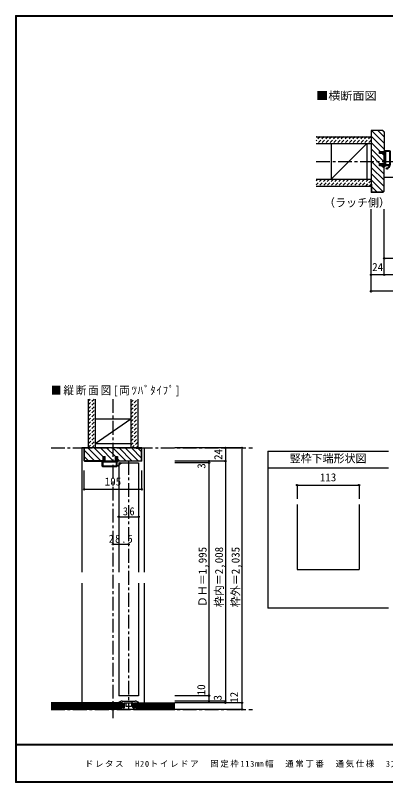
# Model space of a CAD drawing. Units: millimetres at full size, sheet at 1:5. Extents: x -973 to 977, y -718 to 696.
# Drawn here: x -973 to -299, y -701 to 696 of the extents above; entities that cross this region are included whole.
import ezdxf
from ezdxf.enums import TextEntityAlignment as Align

# ---------------------------------------------------------------- set-up
doc = ezdxf.new("R2010")
doc.units = ezdxf.units.MM
doc.header["$LTSCALE"] = 5
doc.header["$PDMODE"] = 32
doc.header["$PDSIZE"] = 2.5
doc.linetypes.add('CHAIN1', pattern=[8, 5, -1, 1, -1])
doc.linetypes.add('DASHED1', pattern=[1.8, 1.2, -0.6])
for name, color, linetype in [('0-0_補助線', 7, 'Continuous'), ('0-1_通り芯', 4, 'CHAIN1'), ('0-3_仕上げ', 7, 'Continuous'), ('0-4_枠', 3, 'Continuous'), ('0-6_扉', 6, 'Continuous'), ('0-7_金物', 7, 'Continuous'), ('0-A_文字', 3, 'Continuous'), ('0-B_寸法', 7, 'Continuous'), ('0-C_ハッチ', 4, 'DASHED1'), ('F-1_枠', 6, 'Continuous'), ('F-A_文字', 7, 'Continuous')]:
    doc.layers.add(name, color=color, linetype=linetype)
doc.styles.add('ＭＳ ゴシック', font='')
doc.styles.get('ＭＳ ゴシック').set_extended_font_data('MS Gothic')

# ---------------------------------------------------------------- blocks, each defined once
blk = doc.blocks.new('2')
at = {"layer": '0-0_補助線'}
for p, q in [((-9.846, -9.622), (-9.846, 15.078)), ((-8.846, 16.078), (0.354, 16.078)), ((-8.846, 15.878), (0.637, 15.878)), ((-8.446, 14.378), (-8.446, -8.922)), ((-8.146, 14.678), (-1.546, 14.678)), ((-1.246, 14.378), (-1.246, -8.922)), ((0.154, 11.653), (2.154, 11.653)), ((0.154, 11.653), (0.154, -8.497)), ((2.154, 10.953), (2.154, 11.653)), ((3.154, 11.653), (2.512, 10.83)), ((3.154, 11.653), (6.154, 11.653)), ((4.154, 13.753), (4.154, 13.053)), ((5.154, 13.053), (4.512, 13.876)), ((7.154, 13.053), (5.154, 13.053)), ((6.154, 10.953), (6.154, 11.653)), ((7.558, 12.258), (6.516, 10.835)), ((-1.48, -10.622), (-8.846, -10.622)), ((-1.546, -9.222), (-8.146, -9.222)), ((-1.189, -10.85), (-0.732, -12.694)), ((0.354, -12.922), (-0.441, -12.922)), ((0.154, -8.497), (2.154, -8.497)), ((4.154, -9.897), (0.154, -9.897)), ((0.154, -9.897), (0.154, -10.622)), ((0.154, -10.622), (0.645, -12.548)), ((2.154, -7.797), (2.154, -8.497)), ((3.154, -8.497), (2.512, -7.674)), ((3.154, -8.497), (6.154, -8.497)), ((4.154, -10.597), (4.154, -9.897)), ((5.154, -9.897), (4.512, -10.72)), ((7.154, -9.897), (5.154, -9.897)), ((6.154, -7.797), (6.154, -8.497)), ((7.558, -9.101), (6.516, -7.679))]:
    blk.add_line(p, q, dxfattribs=at)
for points in [[(-9.646, 15.078), (-9.646, -9.622), (-9.846, -9.622)], [(4.154, 13.053), (0.154, 13.053), (0.649, 15.723)]]:
    blk.add_lwpolyline(points, dxfattribs=at)
for centre, radius, start, end in [((-8.846, 15.078), 1, 90, 180), ((-8.846, 15.078), 0.8, 90, 180), ((-8.146, 14.378), 0.3, 90, 180), ((-1.546, 14.378), 0.3, 0, 90), ((0.354, 15.778), 0.3, 349.49875, 90), ((2.354, 10.953), 0.2, 180, 322.03043), ((4.354, 13.753), 0.2, 37.96957, 180), ((6.354, 10.953), 0.2, 180, 323.78053), ((7.154, 12.553), 0.5, 323.78053, 90), ((-8.846, -9.622), 1, 180, 270), ((-2.846, -10.72), 6, 179.06153, 259.29815), ((-8.146, -8.922), 0.3, 180, 270), ((-2.846, -10.72), 5.3, 178.93757, 259.29815), ((-1.546, -8.922), 0.3, 270, 0), ((-1.48, -10.922), 0.3, 13.9282, 90), ((-0.441, -12.622), 0.3, 193.9282, 270), ((0.354, -12.622), 0.3, 270, 14.29438), ((2.354, -7.797), 0.2, 37.96957, 180), ((4.354, -10.597), 0.2, 180, 322.03043), ((6.354, -7.797), 0.2, 36.21947, 180), ((7.154, -9.397), 0.5, 270, 36.21947), ((-3.896, -16.272), 0.35, 259.29815, 79.29815)]:
    blk.add_arc(centre, radius, start, end, dxfattribs=at)
blk.add_point((-3.896, -16.622), dxfattribs=at)

msp = doc.modelspace()

# ---------------------------------------------------------------- linework, layer by layer
at = {"layer": '0-1_通り芯'}
for p, q in [((-425.347, 430), (428.653, 430)), ((-301.347, 401.5), (304.653, 401.5)), ((-795.476, -2.5), (-795.476, -583.46)), ((-908.333, -91.5), (-541.619, -91.5)), ((-766.976, -115.5), (-766.976, -567.5)), ((-908.333, -567.5), (-541.619, -567.5))]:
    msp.add_line(p, q, dxfattribs=at)
at = {"layer": '0-3_仕上げ', "color": 2}
for p, q in [((-425.347, 475), (-325.347, 475)), ((-425.347, 462.5), (-325.347, 462.5)), ((-425.347, 397.5), (-325.347, 397.5)), ((-425.347, 385), (-325.347, 385)), ((-840.476, -2.5), (-840.476, -91.5)), ((-827.976, -2.5), (-827.976, -91.5)), ((-762.976, -2.5), (-762.976, -91.5)), ((-750.476, -2.5), (-750.476, -91.5)), ((-753.476, -555.5), (-682.619, -555.5)), ((-753.476, -567.5), (-753.476, -555.5)), ((-780.476, -567.5), (-908.333, -567.5)), ((-753.476, -567.5), (-682.619, -567.5))]:
    msp.add_line(p, q, dxfattribs=at)
at = {"layer": '0-3_仕上げ', "color": 3}
for p, q in [((-398.347, 462.5), (-398.347, 397.5)), ((-333.347, 462.5), (-333.347, 397.5)), ((-827.976, -38.5), (-762.976, -38.5)), ((-827.976, -83.5), (-762.976, -83.5))]:
    msp.add_line(p, q, dxfattribs=at)
at = {"layer": '0-3_仕上げ'}
for p, q in [((-398.347, 397.5), (-333.347, 462.5)), ((-827.976, -83.234), (-762.976, -38.5)), ((-780.476, -557), (-908.333, -557)), ((-780.476, -558.5), (-908.333, -558.5)), ((-753.476, -557), (-682.619, -557)), ((-753.476, -558.5), (-682.619, -558.5)), ((-780.476, -560), (-908.333, -560)), ((-780.476, -561.5), (-908.333, -561.5)), ((-780.476, -563), (-908.333, -563)), ((-780.476, -564.5), (-908.333, -564.5)), ((-780.476, -566), (-908.333, -566)), ((-753.476, -560), (-682.619, -560)), ((-753.476, -561.5), (-682.619, -561.5)), ((-753.476, -563), (-682.619, -563)), ((-753.476, -564.5), (-682.619, -564.5)), ((-753.476, -566), (-682.619, -566))]:
    msp.add_line(p, q, dxfattribs=at)
at = {"layer": '0-3_仕上げ', "color": 2}
msp.add_lwpolyline([(-780.476, -567.5), (-780.476, -555.5), (-908.333, -555.5)], dxfattribs=at)
at = {"layer": '0-4_枠'}
for p, q in [((-325.347, 486.5), (-325.347, 373.5)), ((-304.175, 486.5), (-325.347, 486.5)), ((-324.847, 471.5), (-324.847, 486)), ((-304.383, 486), (-324.847, 486)), ((-304.383, 486), (-301.847, 483.464)), ((-304.175, 486.5), (-301.347, 483.672)), ((-301.847, 483.464), (-301.847, 448)), ((-301.347, 483.672), (-301.347, 448)), ((-324.847, 471.5), (-325.347, 471.5)), ((-309.847, 448), (-301.347, 448)), ((-309.847, 444.3), (-309.847, 448)), ((-301.347, 444.3), (-309.847, 444.3)), ((-301.847, 425.7), (-301.847, 444.3)), ((-301.347, 425.7), (-301.347, 444.3)), ((-301.347, 425.7), (-309.847, 425.7)), ((-309.847, 422), (-309.847, 425.7)), ((-301.347, 422), (-309.847, 422)), ((-301.847, 376.536), (-301.847, 422)), ((-301.347, 376.328), (-301.347, 422)), ((-324.847, 388.5), (-325.347, 388.5)), ((-324.847, 388.5), (-324.847, 374)), ((-304.175, 373.5), (-325.347, 373.5)), ((-304.382, 374), (-324.847, 374)), ((-304.382, 374), (-301.847, 376.536)), ((-304.175, 373.5), (-301.347, 376.328)), ((-742.976, -91.5), (-847.976, -91.5)), ((-847.476, -114.586), (-847.476, -92)), ((-837.976, -92), (-847.476, -92)), ((-837.976, -91.5), (-837.976, -92)), ((-752.976, -92), (-752.976, -91.5)), ((-752.976, -92), (-743.476, -92)), ((-743.476, -114.586), (-743.476, -92)), ((-813.476, -107), (-809.776, -107)), ((-813.476, -115.5), (-813.476, -107)), ((-809.776, -115.5), (-809.776, -107)), ((-791.176, -115.5), (-791.176, -107)), ((-847.062, -115), (-847.476, -114.586)), ((-847.269, -115.5), (-813.476, -115.5)), ((-813.476, -115), (-847.062, -115)), ((-809.776, -115), (-791.176, -115)), ((-809.776, -115.5), (-791.176, -115.5)), ((-787.476, -115), (-743.89, -115)), ((-743.683, -115.5), (-787.476, -115.5)), ((-743.89, -115), (-743.476, -114.586)), ((-460.222, -194.266), (-460.222, -312.837)), ((-347.222, -194.266), (-347.222, -312.837)), ((-460.222, -312.837), (-347.222, -312.837))]:
    msp.add_line(p, q, dxfattribs=at)
at = {"layer": '0-4_枠', "color": 4}
for p, q in [((-847.976, -91.5), (-851.976, -91.5)), ((-851.976, -91.5), (-851.976, -317.5)), ((-742.976, -91.5), (-738.976, -91.5)), ((-738.976, -91.5), (-738.976, -317.5)), ((-851.976, -337.5), (-851.976, -555.5)), ((-738.976, -337.5), (-738.976, -555.5))]:
    msp.add_line(p, q, dxfattribs=at)
at = {"layer": '0-4_枠'}
for points in [[(-847.269, -115.5), (-847.976, -114.793), (-847.976, -91.5)], [(-743.683, -115.5), (-742.976, -114.793), (-742.976, -91.5)], [(-791.176, -107), (-787.476, -107), (-787.476, -115.5)]]:
    msp.add_lwpolyline(points, dxfattribs=at)
at = {"layer": '0-6_扉'}
for p, q in [((-784.976, -118.5), (-748.976, -118.5)), ((-784.976, -118.5), (-784.976, -317.5)), ((-748.976, -118.5), (-748.976, -317.5)), ((-784.976, -337.5), (-784.976, -542.5)), ((-748.976, -337.5), (-748.976, -542.5)), ((-748.976, -542.5), (-784.976, -542.5))]:
    msp.add_line(p, q, dxfattribs=at)
at = {"layer": '0-7_金物'}
for p, q in [((-784.976, -555.5), (-784.976, -555.017)), ((-784.976, -555.5), (-777.626, -555.5)), ((-779.026, -555.8), (-780.476, -555.8)), ((-780.476, -567.5), (-780.476, -555.8)), ((-780.376, -555.8), (-780.376, -567.5)), ((-778.976, -552.5), (-754.976, -552.5)), ((-778.026, -558.05), (-778.026, -556.8)), ((-778.026, -558.05), (-777.819, -558.396)), ((-777.626, -558.5), (-777.833, -558.846)), ((-777.626, -558.5), (-777.626, -555.5)), ((-775.126, -558.5), (-775.126, -555.5)), ((-775.126, -555.5), (-758.826, -555.5)), ((-775.126, -558.5), (-774.919, -558.846)), ((-774.726, -558.05), (-774.933, -558.396)), ((-774.726, -558.05), (-774.726, -556.8)), ((-773.726, -555.8), (-772.376, -555.8)), ((-772.376, -555.8), (-772.376, -562.5)), ((-760.226, -555.8), (-761.576, -555.8)), ((-761.576, -555.8), (-761.576, -562.5)), ((-759.226, -558.05), (-759.226, -556.8)), ((-759.226, -558.05), (-759.019, -558.396)), ((-758.826, -558.5), (-759.033, -558.846)), ((-758.826, -558.5), (-758.826, -555.5)), ((-756.326, -558.5), (-756.326, -555.5)), ((-756.326, -555.5), (-748.976, -555.5)), ((-756.326, -558.5), (-756.119, -558.846)), ((-755.926, -558.05), (-756.133, -558.396)), ((-755.926, -558.05), (-755.926, -556.8)), ((-754.926, -555.8), (-753.476, -555.8)), ((-753.576, -555.8), (-753.576, -567.5)), ((-753.476, -567.5), (-753.476, -555.8)), ((-748.976, -555.5), (-748.976, -555.017)), ((-753.476, -567.5), (-780.476, -567.5)), ((-778.026, -559.05), (-777.819, -558.704)), ((-778.026, -563.8), (-778.026, -559.05)), ((-777.626, -560), (-777.833, -560.346)), ((-777.626, -561), (-777.833, -560.654)), ((-777.626, -561.5), (-777.833, -561.846)), ((-776.743, -563.34), (-777.796, -562.204)), ((-777.626, -561), (-777.626, -561.5)), ((-775.726, -564.8), (-777.026, -564.8)), ((-776.009, -563.34), (-774.956, -562.204)), ((-775.126, -559.5), (-774.919, -559.154)), ((-775.126, -560), (-775.126, -559.5)), ((-775.126, -560), (-774.919, -560.346)), ((-775.126, -561), (-774.919, -560.654)), ((-775.126, -561.5), (-775.126, -561)), ((-775.126, -561.5), (-774.919, -561.846)), ((-774.726, -559.05), (-774.933, -558.704)), ((-774.726, -563.8), (-774.726, -559.05)), ((-767.476, -562.5), (-772.376, -562.5)), ((-766.976, -563), (-767.476, -562.5)), ((-766.976, -563), (-766.476, -562.5)), ((-761.576, -562.5), (-766.476, -562.5)), ((-759.226, -559.05), (-759.019, -558.704)), ((-759.226, -563.8), (-759.226, -559.05)), ((-758.826, -559.5), (-759.033, -559.154)), ((-758.826, -560), (-759.033, -560.346)), ((-758.826, -561), (-759.033, -560.654)), ((-758.826, -561.5), (-759.033, -561.846)), ((-757.943, -563.34), (-758.996, -562.204)), ((-758.826, -560), (-758.826, -559.5)), ((-758.826, -561.5), (-758.826, -561)), ((-758.226, -564.8), (-756.926, -564.8)), ((-757.209, -563.34), (-756.156, -562.204)), ((-756.326, -560), (-756.119, -560.346)), ((-756.326, -561), (-756.119, -560.654)), ((-756.326, -561), (-756.326, -561.5)), ((-756.326, -561.5), (-756.119, -561.846)), ((-755.926, -559.05), (-756.133, -558.704)), ((-755.926, -563.8), (-755.926, -559.05))]:
    msp.add_line(p, q, dxfattribs=at)
for points in [[(-777.626, -560), (-777.626, -559.5), (-777.833, -559.154)], [(-756.326, -560), (-756.326, -559.5), (-756.119, -559.154)]]:
    msp.add_lwpolyline(points, dxfattribs=at)
for centre, radius, start, end in [((-783.976, -555.017), 1, 123.74899, 180), ((-778.976, -562.5), 10, 90, 123.74899), ((-779.026, -556.8), 1, 0, 90), ((-778.076, -558.55), 0.3, 329.05368, 30.94635), ((-774.676, -558.55), 0.3, 149.05365, 210.94632), ((-773.726, -556.8), 1, 90, 180), ((-760.226, -556.8), 1, 0, 90), ((-759.276, -558.55), 0.3, 329.05368, 30.94635), ((-755.876, -558.55), 0.3, 149.05365, 210.94632), ((-754.926, -556.8), 1, 90, 180), ((-754.976, -562.5), 10, 56.25101, 90), ((-749.976, -555.017), 1, 0, 56.25101), ((-777.026, -563.8), 1, 180, 270), ((-777.576, -559), 0.3, 149.05365, 210.94635), ((-777.576, -560.5), 0.3, 149.05365, 210.94635), ((-777.576, -562), 0.3, 149.05362, 222.83826), ((-776.376, -563), 0.5, 222.83826, 317.16174), ((-775.726, -563.8), 1, 270, 0), ((-775.176, -562), 0.3, 317.16174, 30.94632), ((-775.176, -559), 0.3, 329.05365, 30.94632), ((-775.176, -560.5), 0.3, 329.05365, 30.94632), ((-758.226, -563.8), 1, 180, 270), ((-758.776, -559), 0.3, 149.05366, 210.94634), ((-758.776, -560.5), 0.3, 149.05366, 210.94634), ((-758.776, -562), 0.3, 149.0537, 222.83827), ((-757.576, -563), 0.5, 222.83827, 317.16174), ((-756.926, -563.8), 1, 270, 0), ((-756.376, -562), 0.3, 317.16174, 30.94638), ((-756.376, -559), 0.3, 329.05365, 30.94635), ((-756.376, -560.5), 0.3, 329.05365, 30.94635)]:
    msp.add_arc(centre, radius, start, end, dxfattribs=at)
at = {"layer": '0-A_文字'}
for p, q in [((-513.722, -97.5), (-293.722, -97.5)), ((-513.722, -97.5), (-513.722, -383.448)), ((-513.722, -127.5), (-293.722, -127.5)), ((-293.722, -383.448), (-513.722, -383.448))]:
    msp.add_line(p, q, dxfattribs=at)
at = {"layer": '0-B_寸法', "color": 4}
for p, q in [((-325.347, 193.5), (-325.347, 343.157)), ((-301.347, 223.5), (-301.347, 343.157)), ((304.653, 253.5), (-301.347, 253.5)), ((328.653, 223.5), (-325.347, 223.5)), ((328.653, 193.5), (-325.347, 193.5)), ((-560.619, -91.5), (-682.619, -91.5)), ((-590.619, -91.5), (-590.619, -555.5)), ((-560.619, -91.5), (-560.619, -567.5)), ((-590.619, -115.5), (-682.619, -115.5)), ((-620.619, -118.5), (-682.619, -118.5)), ((-620.619, -115.5), (-620.619, -552.5)), ((-847.976, -166.922), (-847.976, -132.4)), ((-460.222, -159.266), (-347.222, -159.266)), ((-460.222, -159.266), (-460.222, -184.266)), ((-347.222, -159.266), (-347.222, -184.266)), ((-784.976, -216.922), (-748.976, -216.922)), ((-795.476, -266.922), (-766.976, -266.922)), ((-620.619, -542.5), (-682.619, -542.5)), ((-590.619, -552.5), (-682.619, -552.5)), ((-560.619, -555.5), (-682.619, -555.5)), ((-560.619, -567.5), (-682.619, -567.5))]:
    msp.add_line(p, q, dxfattribs=at)
msp.add_lwpolyline([(-847.976, -166.922), (-742.976, -166.922), (-742.976, -132.4)], dxfattribs=at)
at = {"layer": '0-B_寸法'}
for p in [(-301.347, 253.5), (-325.347, 223.5), (-301.347, 223.5), (-325.347, 193.5), (-590.619, -91.5), (-560.619, -91.5), (-620.619, -115.5), (-620.619, -118.5), (-590.619, -115.5), (-847.976, -166.922), (-742.976, -166.922), (-460.222, -159.266), (-347.222, -159.266), (-784.976, -216.922), (-748.976, -216.922), (-795.476, -266.922), (-766.976, -266.922), (-620.619, -542.5), (-620.619, -552.5), (-590.619, -552.5), (-590.619, -555.5), (-560.619, -555.5), (-560.619, -567.5)]:
    msp.add_point(p, dxfattribs=at)
at = {"layer": '0-C_ハッチ'}
for p, q in [((-424.949, 475), (-425.347, 474.602)), ((-417.878, 475), (-425.347, 467.531)), ((-410.807, 475), (-423.307, 462.5)), ((-403.736, 475), (-416.236, 462.5)), ((-396.665, 475), (-409.165, 462.5)), ((-389.594, 475), (-402.094, 462.5)), ((-382.523, 475), (-395.023, 462.5)), ((-375.452, 475), (-387.952, 462.5)), ((-368.381, 475), (-380.881, 462.5)), ((-361.31, 475), (-373.81, 462.5)), ((-354.239, 475), (-366.739, 462.5)), ((-347.168, 475), (-359.668, 462.5)), ((-340.096, 475), (-352.596, 462.5)), ((-333.025, 475), (-345.525, 462.5)), ((-325.954, 475), (-338.454, 462.5)), ((-325.347, 468.536), (-331.383, 462.5)), ((-422.241, 397.5), (-425.347, 394.394)), ((-415.17, 397.5), (-425.347, 387.323)), ((-408.099, 397.5), (-420.599, 385)), ((-401.028, 397.5), (-413.528, 385)), ((-393.957, 397.5), (-406.457, 385)), ((-386.886, 397.5), (-399.386, 385)), ((-379.815, 397.5), (-392.315, 385)), ((-372.744, 397.5), (-385.244, 385)), ((-365.673, 397.5), (-378.173, 385)), ((-358.601, 397.5), (-371.101, 385)), ((-351.53, 397.5), (-364.03, 385)), ((-344.459, 397.5), (-356.959, 385)), ((-337.388, 397.5), (-349.888, 385)), ((-330.317, 397.5), (-342.817, 385)), ((-325.347, 395.399), (-335.746, 385)), ((-325.347, 388.328), (-328.675, 385)), ((-840.476, -6.04), (-836.936, -2.5)), ((-840.476, -13.111), (-829.865, -2.5)), ((-840.476, -20.182), (-827.976, -7.682)), ((-762.976, -8.748), (-756.728, -2.5)), ((-762.976, -15.819), (-750.476, -3.319)), ((-762.976, -22.89), (-750.476, -10.39)), ((-840.476, -27.253), (-827.976, -14.753)), ((-840.476, -34.324), (-827.976, -21.824)), ((-762.976, -29.961), (-750.476, -17.461)), ((-762.976, -37.032), (-750.476, -24.532)), ((-840.476, -41.395), (-827.976, -28.895)), ((-840.476, -48.466), (-827.976, -35.966)), ((-762.976, -44.103), (-750.476, -31.603)), ((-762.976, -51.174), (-750.476, -38.674)), ((-840.476, -55.537), (-827.976, -43.037)), ((-840.476, -62.608), (-827.976, -50.108)), ((-762.976, -58.246), (-750.476, -45.746)), ((-762.976, -65.317), (-750.476, -52.817)), ((-840.476, -69.68), (-827.976, -57.18)), ((-840.476, -76.751), (-827.976, -64.251)), ((-762.976, -72.388), (-750.476, -59.888)), ((-762.976, -79.459), (-750.476, -66.959)), ((-840.476, -90.893), (-827.976, -78.393)), ((-840.154, -83.5), (-827.976, -71.322)), ((-762.976, -86.53), (-750.476, -74.03)), ((-760.875, -91.5), (-750.476, -81.101)), ((-834.012, -91.5), (-827.976, -85.464)), ((-753.804, -91.5), (-750.476, -88.172))]:
    msp.add_line(p, q, dxfattribs=at)
at = {"layer": '0-C_ハッチ', "linetype": 'Continuous'}
for p, q in [((-324.847, 475.098), (-301.847, 452.098)), ((-301.847, 463.412), (-324.435, 486)), ((-313.122, 486), (-301.847, 474.725)), ((-325.347, 464.284), (-309.063, 448)), ((-325.347, 452.97), (-301.847, 429.47)), ((-325.347, 441.657), (-309.39, 425.7)), ((-305.363, 444.3), (-301.847, 440.784)), ((-325.347, 430.343), (-301.847, 406.843)), ((-325.347, 419.029), (-301.847, 395.529)), ((-305.69, 422), (-301.847, 418.157)), ((-325.347, 407.716), (-301.847, 384.216)), ((-325.347, 396.402), (-303.664, 374.719)), ((-324.847, 384.588), (-314.259, 374)), ((-847.476, -96.412), (-828.888, -115)), ((-840.574, -92), (-817.574, -115)), ((-829.76, -91.5), (-813.476, -107.784)), ((-818.447, -91.5), (-794.947, -115)), ((-807.133, -91.5), (-791.176, -107.457)), ((-795.819, -91.5), (-772.319, -115)), ((-784.505, -91.5), (-761.005, -115)), ((-773.192, -91.5), (-749.692, -115)), ((-761.878, -91.5), (-743.476, -109.902)), ((-750.064, -92), (-743.476, -98.588)), ((-847.476, -107.725), (-840.201, -115)), ((-787.476, -111.157), (-783.633, -115))]:
    msp.add_line(p, q, dxfattribs=at)
at = {"layer": 'F-1_枠'}
for p, q in [((-973.347, 695.833), (-973.347, -700.833)), ((-973.347, 695.833), (976.653, 695.833)), ((-973.347, 695), (976.653, 695)), ((-973.347, 694.167), (976.653, 694.167)), ((-972.514, 695.833), (-972.514, -700.833)), ((-971.68, 695.833), (-971.68, -700.833)), ((976.653, -631.667), (-973.347, -631.667)), ((976.653, -632.5), (-973.347, -632.5)), ((976.653, -699.167), (-973.347, -699.167)), ((976.653, -700), (-973.347, -700)), ((976.653, -700.833), (-973.347, -700.833))]:
    msp.add_line(p, q, dxfattribs=at)

# ---------------------------------------------------------------- block references
at = {"layer": '0-0_補助線', "xscale": -1}
msp.add_blockref('2', (-300.408, 433.422), dxfattribs=at)
at = {"layer": '0-0_補助線', "rotation": 90}
msp.add_blockref('2', (-798.898, -115.654), dxfattribs=at)

# ---------------------------------------------------------------- texts
at = {"layer": '0-A_文字', "color": 7, "style": 'ＭＳ ゴシック', "width": 1.1}
msp.add_text('■横断面図', height=14.66, dxfattribs=at).set_placement((-425.347, 537.5), align=Align.BOTTOM_LEFT)
at = {"layer": '0-A_文字', "color": 7, "style": 'ＭＳ ゴシック'}
for s, p in [('（ラッチ側）', (-411.097, 343.157)), ('竪枠下端形状図', (-473.722, -122.5))]:
    msp.add_text(s, height=14.66, dxfattribs=at).set_placement(p, align=Align.BOTTOM_LEFT)
at = {"layer": '0-A_文字', "color": 7, "insert": (-908.333, 2.5), "char_height": 14.66, "attachment_point": 7, "style": 'ＭＳ ゴシック'}
msp.add_mtext('\\T1.19;\\W0.95;■縦断面図[両ﾂﾊﾞﾀｲﾌﾟ]', dxfattribs=at)
at = {"layer": '0-B_寸法', "style": 'ＭＳ ゴシック'}
for s, p in [('24', (-323.347, 226)), ('113', (-418.722, -156.766)), ('105', (-810.476, -164.422))]:
    msp.add_text(s, height=14.66, dxfattribs=at).set_placement(p, align=Align.BOTTOM_LEFT)
for s, p in [('24', (-592.109, -113.5)), ('3', (-622.782, -129.385)), ('ＤＨ＝1,995', (-620.619, -381.5)), ('枠内＝2,008', (-590.619, -381.5)), ('枠外＝2,035', (-560.619, -381.5)), ('10', (-623.119, -541.875)), ('3', (-593.119, -551.25)), ('12', (-563.119, -555.5))]:
    msp.add_text(s, height=14.66, rotation=90, dxfattribs=at).set_placement(p, align=Align.BOTTOM_LEFT)
at = {"layer": '0-B_寸法', "char_height": 14.66, "attachment_point": 7, "style": 'ＭＳ ゴシック'}
for s, insert in [('\\T1.27;\\W0.95;36', (-777.601, -214.422)), ('\\T1.28;\\W0.9;28.5', (-803.101, -264.422))]:
    msp.add_mtext(s, dxfattribs=dict(at, insert=insert))
at = {"layer": 'F-A_文字', "insert": (-846.68, -673.333), "char_height": 11, "attachment_point": 7, "style": 'ＭＳ ゴシック'}
msp.add_mtext('\\T1.19;ドレタス\u3000H20トイレドア\u3000固定枠113㎜幅\u3000通常丁番\u3000通気仕様\u30003方枠+樹脂下枠', dxfattribs=at)

doc.saveas('drawing.dxf')
